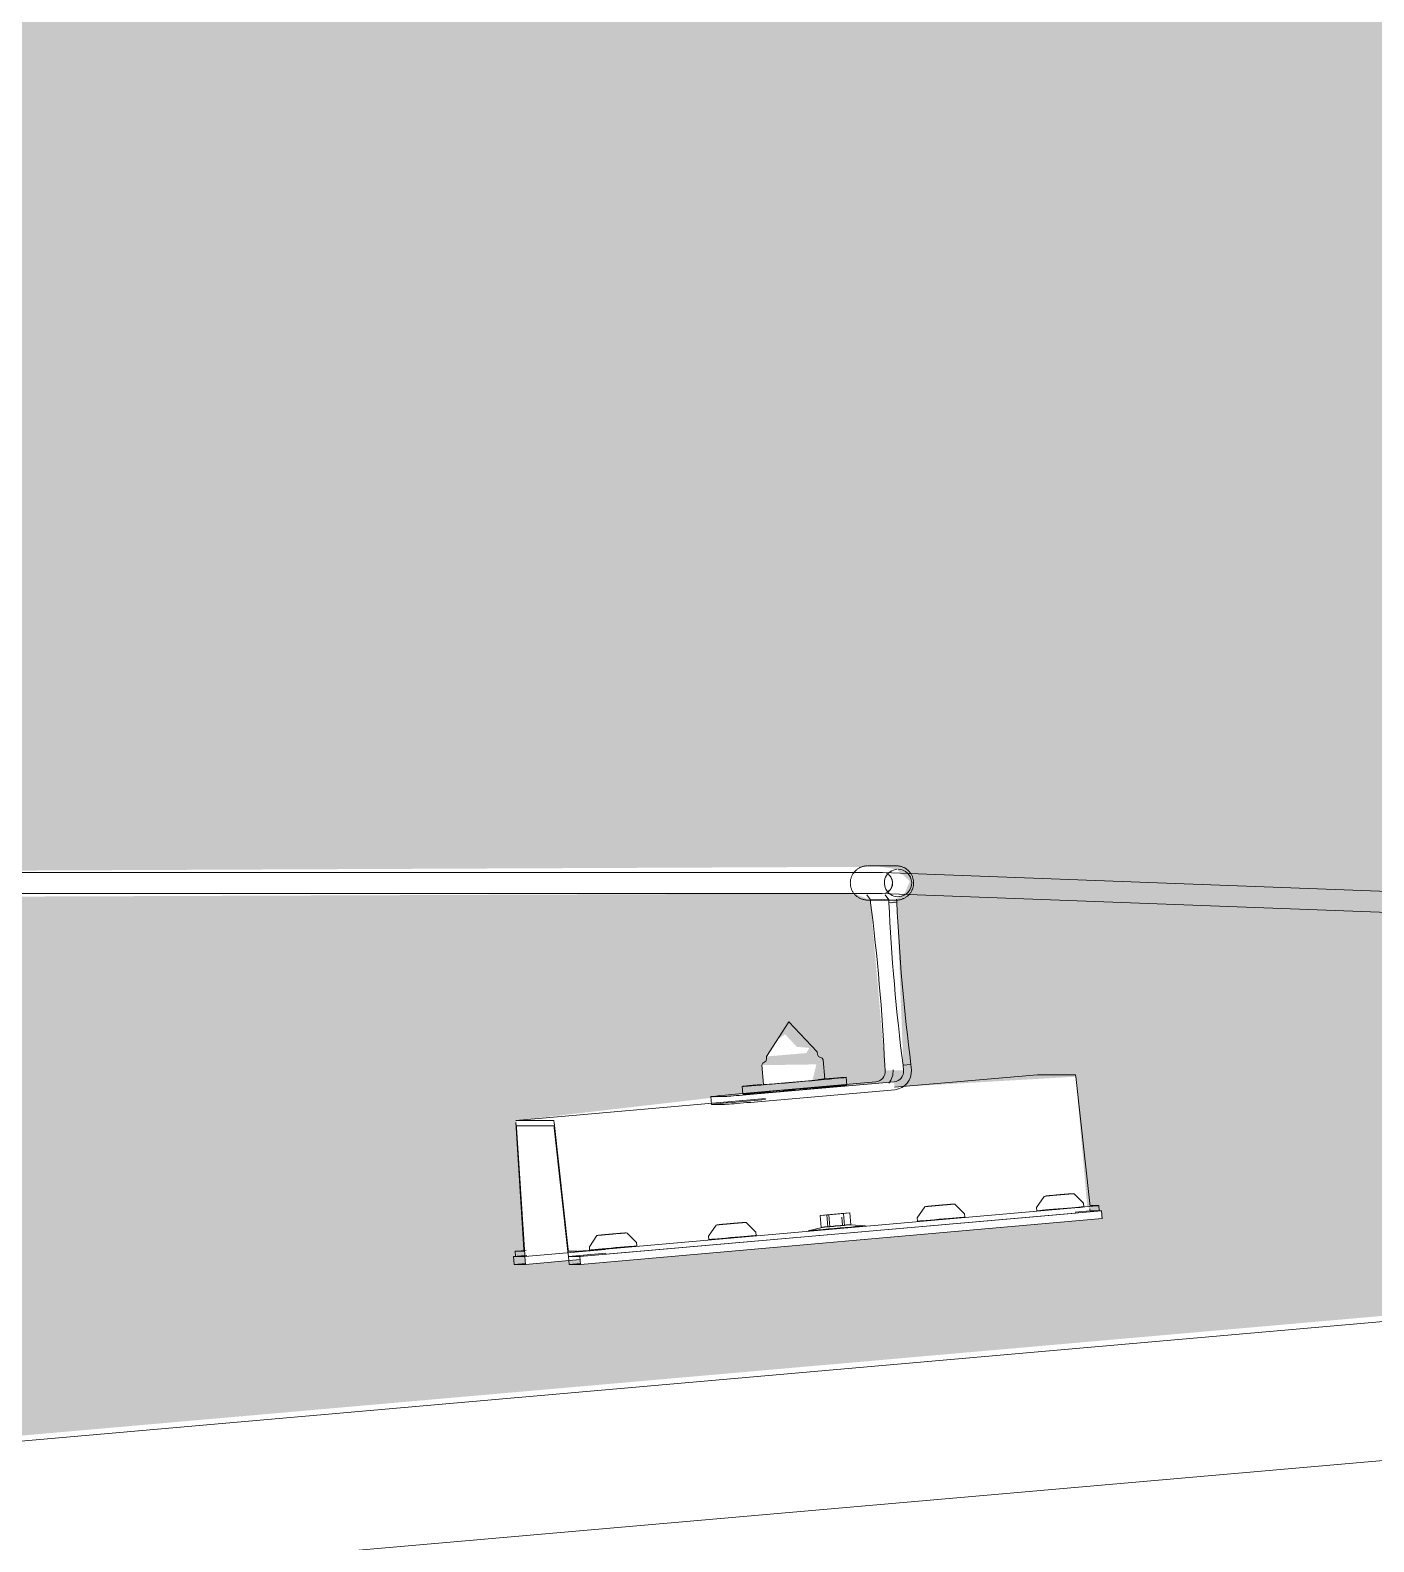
# Model space of a CAD drawing. Header units: millimetres. Extents: x 4237772 to 4686020, y -673 to 29459.
# Drawn here: x 4476301 to 4476812, y 16745 to 17320 of the extents above; entities that cross this region are included whole.
import ezdxf

# ---------------------------------------------------------------- set-up
doc = ezdxf.new("R2010")
doc.units = ezdxf.units.MM
for name, color, linetype, lineweight in [('A-ROOF', 132, 'Continuous', 5), ('A-ROOF-PATT', 132, 'Continuous', 5), ('Q-SPCQ', 91, 'Continuous', 5)]:
    doc.layers.add(name, color=color, linetype=linetype, lineweight=lineweight)

# ---------------------------------------------------------------- blocks, each defined once
blk = doc.blocks.new('Static Line_Sayfa_Metal Deck_Pan Mount - Up to 15 _ pitch - Max 2 Users-1845874-SECTION - GRIDS B1-B2')
at = {"layer": 'Q-SPCQ'}
for p, q in [((4451002.62, 17002.38), (4450991.56, 17002.38)), ((4450997.18, 16999.88), (4442911.68, 16999.88)), ((4451500.07, 16980.95), (4450997.24, 16999.88)), ((4442911.68, 16991.88), (4450997.18, 16991.88)), ((4450992.66, 16989.44), (4450991.3, 16991.39)), ((4450996.94, 16991.88), (4451499.78, 16972.95)), ((4450998.28, 16991.39), (4450999.64, 16989.44)), ((4450991.56, 16989.38), (4451002.62, 16989.38)), ((4450992.76, 16988.28), (4450992.66, 16989.44)), ((4450992.66, 16989.44), (4450999.64, 16989.44)), ((4450999.64, 16989.44), (4450999.74, 16988.28)), ((4450999.74, 16988.28), (4451002.72, 16988.54)), ((4451002.72, 16988.54), (4451002.62, 16989.7)), ((4450953.1, 16929.87), (4450961.69, 16943.08)), ((4450972.43, 16931.55), (4450961.69, 16943.08)), ((4450951.34, 16926.54), (4450951.69, 16927.29)), ((4450952.85, 16928.1), (4450951.69, 16927.29)), ((4450953.19, 16928.84), (4450952.85, 16928.1)), ((4450953.1, 16929.87), (4450953.19, 16928.84)), ((4450972.52, 16930.53), (4450972.43, 16931.55)), ((4450972.52, 16930.53), (4450972.99, 16929.85)), ((4450974.27, 16929.26), (4450972.99, 16929.85)), ((4450974.75, 16928.58), (4450974.27, 16929.26)), ((4450975.39, 16921.19), (4450974.75, 16928.58)), ((4450951.34, 16926.54), (4450951.98, 16919.15)), ((4450983.75, 16918.9), (4450983.49, 16921.89)), ((4450998.32, 16924.52), (4450998.14, 16926.51)), ((4451056.21, 16922.91), (4451001.86, 16918.13)), ((4451008.1, 16926.77), (4451005.13, 16926.51)), ((4451005.13, 16926.51), (4451005.3, 16924.52)), ((4451008.28, 16924.78), (4451008.1, 16926.77)), ((4451056.21, 16922.91), (4451070.68, 16922.91)), ((4451070.83, 16922.16), (4451076.13, 16873.84)), ((4450943.89, 16918.44), (4450944.15, 16915.45)), ((4450945.57, 16915.87), (4450994.69, 16920.19)), ((4451001.68, 16920.19), (4450952.55, 16915.87)), ((4450952.81, 16912.88), (4451001.94, 16917.2)), ((4450952.73, 16913.82), (4450857.73, 16905.47)), ((4450931.94, 16914.57), (4450932.2, 16911.58)), ((4450931.99, 16914.56), (4450936.36, 16914.56)), ((4450932.25, 16911.58), (4450936.62, 16911.58)), ((4450952.76, 16913.49), (4450945.83, 16912.88)), ((4450857.72, 16904.73), (4450860.84, 16856.41)), ((4450872.2, 16905.47), (4450857.74, 16905.47)), ((4450877.65, 16856.41), (4450872.35, 16904.73)), ((4450861.15, 16854.42), (4450858.02, 16902.73)), ((4450858.04, 16903.48), (4450872.24, 16903.48)), ((4450872.39, 16902.73), (4450877.69, 16854.42)), ((4451080.62, 16871.1), (4450882.14, 16853.67)), ((4451070.52, 16872.22), (4450891.89, 16856.54)), ((4451070.69, 16870.23), (4450892.06, 16854.54)), ((4450976.06, 16869.53), (4450973.6, 16869.28)), ((4450973.6, 16869.28), (4450976.91, 16869.53)), ((4450981.64, 16870.02), (4450976.06, 16869.53)), ((4450976.06, 16869.53), (4450976.46, 16864.96)), ((4450976.91, 16869.53), (4450982.48, 16870.02)), ((4450976.91, 16869.53), (4450977.3, 16864.96)), ((4450984.83, 16870.27), (4450981.64, 16870.02)), ((4450982.48, 16870.02), (4450984.83, 16870.27)), ((4450982.48, 16870.02), (4450982.88, 16865.48)), ((4450985.23, 16865.73), (4450984.83, 16870.27)), ((4451028.56, 16868.65), (4451028.44, 16869.96)), ((4451055.9, 16872.38), (4451056.02, 16871.07)), ((4451070.66, 16870.61), (4451076.25, 16871.1)), ((4451073.95, 16872.63), (4451073.83, 16873.95)), ((4451076.25, 16871.1), (4451080.62, 16871.1)), ((4451076.28, 16873.1), (4451079.57, 16873.1)), ((4451079.74, 16871.1), (4451076.32, 16871.1)), ((4451079.78, 16871.1), (4451079.61, 16873.09)), ((4451080.62, 16871.1), (4451080.88, 16868.12)), ((4451080.88, 16868.12), (4450882.4, 16850.68)), ((4450974.35, 16864.78), (4450968.95, 16863.43)), ((4450973.6, 16869.28), (4450974, 16864.68)), ((4450977.38, 16864.12), (4450974.07, 16863.87)), ((4450974.07, 16863.87), (4450976.53, 16864.12)), ((4450976.53, 16864.12), (4450982.11, 16864.61)), ((4450982.96, 16864.61), (4450977.38, 16864.12)), ((4450981.76, 16868.62), (4450982.04, 16865.48)), ((4450982.11, 16864.61), (4450985.31, 16864.86)), ((4450985.31, 16864.86), (4450982.96, 16864.61)), ((4450990.84, 16865.34), (4450985.14, 16865.74)), ((4451010.51, 16868.4), (4451010.62, 16867.09)), ((4450903.77, 16857.69), (4450903.66, 16859)), ((4450931.12, 16861.42), (4450931.23, 16860.11)), ((4450949.16, 16861.68), (4450949.05, 16862.99)), ((4450861.16, 16854.05), (4450856.83, 16853.67)), ((4450861.19, 16853.67), (4450856.83, 16853.67)), ((4450856.83, 16853.67), (4450857.09, 16850.68)), ((4450857.49, 16855.67), (4450857.66, 16853.68)), ((4450860.82, 16855.67), (4450857.53, 16855.67)), ((4450857.7, 16853.67), (4450861.13, 16853.67)), ((4450861.13, 16853.67), (4450891.9, 16856.38)), ((4450861.19, 16853.67), (4450891.9, 16856.37)), ((4450861.45, 16850.68), (4450861.19, 16853.67)), ((4450882.24, 16852.51), (4450861.45, 16850.68)), ((4450877.77, 16853.67), (4450892.03, 16854.92)), ((4450877.77, 16853.67), (4450878.03, 16850.68)), ((4450882.14, 16853.67), (4450877.77, 16853.67)), ((4450881.09, 16855.67), (4450877.8, 16855.67)), ((4450877.84, 16853.67), (4450881.27, 16853.67)), ((4450882.4, 16850.68), (4450882.14, 16853.67)), ((4450885.73, 16857.44), (4450885.84, 16856.13)), ((4450861.42, 16851.06), (4450857.09, 16850.68)), ((4450857.09, 16850.68), (4450861.45, 16850.68)), ((4450882.37, 16851.06), (4450878.03, 16850.68)), ((4450878.03, 16850.68), (4450882.4, 16850.68))]:
    blk.add_line(p, q, dxfattribs=at)
at = {"layer": 'Q-SPCQ', "flags": 128}
for points in [[(4450990.98, 17002.35), (4450990.72, 17002.32), (4450990.46, 17002.29), (4450990.21, 17002.24), (4450989.95, 17002.18), (4450989.7, 17002.11), (4450989.45, 17002.03), (4450989.2, 17001.94), (4450988.96, 17001.84), (4450988.72, 17001.73), (4450988.49, 17001.61), (4450988.26, 17001.49), (4450988.04, 17001.35), (4450987.82, 17001.21), (4450987.61, 17001.05), (4450987.41, 17000.89), (4450987.21, 17000.72), (4450987.02, 17000.54), (4450986.84, 17000.36), (4450986.66, 17000.17), (4450986.49, 16999.97), (4450986.33, 16999.76), (4450986.18, 16999.55), (4450986.04, 16999.34), (4450985.91, 16999.11), (4450985.78, 16998.89), (4450985.67, 16998.65), (4450985.56, 16998.42), (4450985.46, 16998.18), (4450985.38, 16997.93), (4450985.3, 16997.69), (4450985.23, 16997.44), (4450985.17, 16997.18), (4450985.13, 16996.93), (4450985.09, 16996.67), (4450985.06, 16996.42), (4450985.05, 16996.16), (4450985.04, 16995.9), (4450985.05, 16995.64), (4450985.06, 16995.38), (4450985.09, 16995.13), (4450985.12, 16994.87), (4450985.17, 16994.62), (4450985.22, 16994.36), (4450985.29, 16994.11), (4450985.36, 16993.87), (4450985.45, 16993.62), (4450985.54, 16993.38), (4450985.65, 16993.14), (4450985.76, 16992.91), (4450985.88, 16992.68), (4450986.02, 16992.46), (4450986.16, 16992.24), (4450986.31, 16992.03), (4450986.46, 16991.82), (4450986.63, 16991.62), (4450986.81, 16991.43), (4450986.99, 16991.24), (4450987.18, 16991.07), (4450987.37, 16990.89), (4450987.58, 16990.73), (4450987.79, 16990.58), (4450988, 16990.43), (4450988.22, 16990.29), (4450988.45, 16990.16), (4450988.68, 16990.04), (4450988.92, 16989.93), (4450989.16, 16989.83), (4450989.41, 16989.74), (4450989.66, 16989.66), (4450989.91, 16989.59), (4450990.16, 16989.53), (4450990.42, 16989.48), (4450990.68, 16989.44), (4450990.94, 16989.41), (4450991.2, 16989.39), (4450991.46, 16989.38), (4450991.56, 16989.38)], [(4450991.29, 17002.37), (4450991.03, 17002.36), (4450990.98, 17002.35)], [(4451003.19, 16989.4), (4451003.45, 16989.43), (4451003.71, 16989.47), (4451003.97, 16989.52), (4451004.23, 16989.58), (4451004.48, 16989.65), (4451004.73, 16989.73), (4451004.97, 16989.82), (4451005.21, 16989.92), (4451005.45, 16990.02), (4451005.69, 16990.14), (4451005.91, 16990.27), (4451006.14, 16990.41), (4451006.35, 16990.55), (4451006.56, 16990.7), (4451006.77, 16990.87), (4451006.97, 16991.04), (4451007.16, 16991.21), (4451007.34, 16991.4), (4451007.52, 16991.59), (4451007.68, 16991.79), (4451007.84, 16991.99), (4451008, 16992.2), (4451008.14, 16992.42), (4451008.27, 16992.64), (4451008.4, 16992.87), (4451008.51, 16993.1), (4451008.62, 16993.34), (4451008.71, 16993.58), (4451008.8, 16993.82), (4451008.88, 16994.07), (4451008.95, 16994.32), (4451009, 16994.57), (4451009.05, 16994.83), (4451009.09, 16995.08), (4451009.11, 16995.34), (4451009.13, 16995.6), (4451009.14, 16995.86), (4451009.13, 16996.11), (4451009.12, 16996.37), (4451009.09, 16996.63), (4451009.06, 16996.88), (4451009.01, 16997.14), (4451008.96, 16997.39), (4451008.89, 16997.64), (4451008.82, 16997.89), (4451008.73, 16998.13), (4451008.64, 16998.38), (4451008.53, 16998.61), (4451008.42, 16998.85), (4451008.29, 16999.07), (4451008.16, 16999.3), (4451008.02, 16999.51), (4451007.87, 16999.73), (4451007.71, 16999.93), (4451007.55, 17000.13), (4451007.37, 17000.33), (4451007.19, 17000.51), (4451007, 17000.69), (4451006.8, 17000.86), (4451006.6, 17001.02), (4451006.39, 17001.18), (4451006.18, 17001.33), (4451005.95, 17001.46), (4451005.73, 17001.59), (4451005.49, 17001.71), (4451005.26, 17001.82), (4451005.02, 17001.92), (4451004.77, 17002.01), (4451004.52, 17002.1), (4451004.27, 17002.17), (4451004.02, 17002.23), (4451003.76, 17002.28), (4451003.5, 17002.32), (4451003.24, 17002.35), (4451002.98, 17002.37), (4451002.72, 17002.38), (4451002.62, 17002.38)], [(4451002.62, 16989.38), (4451002.88, 16989.38), (4451003.15, 16989.4), (4451003.19, 16989.4)], [(4451055.9, 16872.38), (4451058.81, 16876.59), (4451059.19, 16876.68), (4451059.33, 16876.7), (4451059.42, 16876.71), (4451059.49, 16876.72), (4451059.56, 16876.73), (4451059.63, 16876.74), (4451059.71, 16876.75), (4451059.78, 16876.76), (4451059.87, 16876.76), (4451059.95, 16876.77), (4451060.05, 16876.78), (4451060.15, 16876.79), (4451060.26, 16876.8), (4451060.37, 16876.82), (4451060.49, 16876.83), (4451060.61, 16876.84), (4451060.74, 16876.85), (4451060.88, 16876.87), (4451061.02, 16876.88), (4451061.17, 16876.89), (4451061.32, 16876.91), (4451061.48, 16876.92), (4451061.64, 16876.94), (4451061.81, 16876.95), (4451061.98, 16876.97), (4451062.16, 16876.98), (4451062.34, 16877), (4451062.52, 16877.02), (4451062.7, 16877.03), (4451062.89, 16877.05), (4451063.08, 16877.07), (4451063.27, 16877.08), (4451063.47, 16877.1), (4451063.67, 16877.12), (4451063.86, 16877.14), (4451064.06, 16877.15), (4451064.26, 16877.17), (4451064.46, 16877.19), (4451064.66, 16877.21), (4451064.86, 16877.22), (4451065.06, 16877.24), (4451065.26, 16877.26), (4451065.46, 16877.28), (4451065.65, 16877.29), (4451065.85, 16877.31), (4451066.04, 16877.32), (4451066.23, 16877.34), (4451066.42, 16877.36), (4451066.6, 16877.37), (4451066.78, 16877.39), (4451066.96, 16877.4), (4451067.13, 16877.42), (4451067.3, 16877.43), (4451067.47, 16877.44), (4451067.63, 16877.46), (4451067.78, 16877.47), (4451067.93, 16877.48), (4451068.08, 16877.49), (4451068.22, 16877.5), (4451068.35, 16877.51), (4451068.48, 16877.52), (4451068.6, 16877.53), (4451068.72, 16877.54), (4451068.83, 16877.55), (4451068.93, 16877.56), (4451069.03, 16877.57), (4451069.12, 16877.57), (4451069.21, 16877.58), (4451069.29, 16877.58), (4451069.37, 16877.59), (4451069.44, 16877.59), (4451069.51, 16877.6), (4451069.58, 16877.6), (4451069.66, 16877.6), (4451069.77, 16877.61), (4451069.82, 16877.61)], [(4451073.83, 16873.95), (4451070.24, 16877.59), (4451069.86, 16877.61), (4451069.82, 16877.61)], [(4451010.51, 16868.4), (4451013.42, 16872.6), (4451013.79, 16872.69), (4451013.94, 16872.71), (4451014.03, 16872.73), (4451014.1, 16872.74), (4451014.17, 16872.74), (4451014.24, 16872.75), (4451014.31, 16872.76), (4451014.39, 16872.77), (4451014.47, 16872.78), (4451014.56, 16872.79), (4451014.66, 16872.8), (4451014.76, 16872.81), (4451014.86, 16872.82), (4451014.98, 16872.83), (4451015.1, 16872.84), (4451015.22, 16872.85), (4451015.35, 16872.87), (4451015.49, 16872.88), (4451015.63, 16872.89), (4451015.78, 16872.91), (4451015.93, 16872.92), (4451016.09, 16872.94), (4451016.25, 16872.95), (4451016.42, 16872.97), (4451016.59, 16872.98), (4451016.76, 16873), (4451016.94, 16873.01), (4451017.13, 16873.03), (4451017.31, 16873.05), (4451017.5, 16873.06), (4451017.69, 16873.08), (4451017.88, 16873.1), (4451018.08, 16873.12), (4451018.27, 16873.13), (4451018.47, 16873.15), (4451018.67, 16873.17), (4451018.87, 16873.19), (4451019.07, 16873.2), (4451019.27, 16873.22), (4451019.47, 16873.24), (4451019.67, 16873.25), (4451019.87, 16873.27), (4451020.07, 16873.29), (4451020.26, 16873.31), (4451020.46, 16873.32), (4451020.65, 16873.34), (4451020.84, 16873.35), (4451021.03, 16873.37), (4451021.21, 16873.39), (4451021.39, 16873.4), (4451021.57, 16873.42), (4451021.74, 16873.43), (4451021.91, 16873.44), (4451022.07, 16873.46), (4451022.24, 16873.47), (4451022.39, 16873.48), (4451022.54, 16873.5), (4451022.69, 16873.51), (4451022.83, 16873.52), (4451022.96, 16873.53), (4451023.09, 16873.54), (4451023.21, 16873.55), (4451023.33, 16873.56), (4451023.44, 16873.56), (4451023.54, 16873.57), (4451023.64, 16873.58), (4451023.73, 16873.59), (4451023.82, 16873.59), (4451023.9, 16873.6), (4451023.97, 16873.6), (4451024.05, 16873.61), (4451024.11, 16873.61), (4451024.19, 16873.61), (4451024.27, 16873.62), (4451024.37, 16873.62), (4451024.43, 16873.62)], [(4451028.44, 16869.96), (4451024.85, 16873.6), (4451024.46, 16873.62), (4451024.43, 16873.62)], [(4450931.12, 16861.42), (4450934.03, 16865.63), (4450934.4, 16865.72), (4450934.55, 16865.74), (4450934.64, 16865.75), (4450934.71, 16865.76), (4450934.78, 16865.77), (4450934.85, 16865.78), (4450934.92, 16865.79), (4450935, 16865.8), (4450935.08, 16865.81), (4450935.17, 16865.82), (4450935.27, 16865.82), (4450935.37, 16865.83), (4450935.47, 16865.85), (4450935.59, 16865.86), (4450935.7, 16865.87), (4450935.83, 16865.88), (4450935.96, 16865.89), (4450936.1, 16865.91), (4450936.24, 16865.92), (4450936.39, 16865.93), (4450936.54, 16865.95), (4450936.7, 16865.96), (4450936.86, 16865.98), (4450937.03, 16865.99), (4450937.2, 16866.01), (4450937.37, 16866.02), (4450937.55, 16866.04), (4450937.73, 16866.06), (4450937.92, 16866.07), (4450938.11, 16866.09), (4450938.3, 16866.11), (4450938.49, 16866.13), (4450938.69, 16866.14), (4450938.88, 16866.16), (4450939.08, 16866.18), (4450939.28, 16866.2), (4450939.48, 16866.21), (4450939.68, 16866.23), (4450939.88, 16866.25), (4450940.08, 16866.27), (4450940.28, 16866.28), (4450940.48, 16866.3), (4450940.67, 16866.32), (4450940.87, 16866.33), (4450941.06, 16866.35), (4450941.26, 16866.37), (4450941.45, 16866.38), (4450941.63, 16866.4), (4450941.82, 16866.41), (4450942, 16866.43), (4450942.18, 16866.44), (4450942.35, 16866.46), (4450942.52, 16866.47), (4450942.68, 16866.48), (4450942.84, 16866.5), (4450943, 16866.51), (4450943.15, 16866.52), (4450943.3, 16866.53), (4450943.44, 16866.55), (4450943.57, 16866.56), (4450943.7, 16866.57), (4450943.82, 16866.58), (4450943.94, 16866.58), (4450944.05, 16866.59), (4450944.15, 16866.6), (4450944.25, 16866.61), (4450944.34, 16866.61), (4450944.43, 16866.62), (4450944.51, 16866.62), (4450944.58, 16866.63), (4450944.65, 16866.63), (4450944.72, 16866.64), (4450944.79, 16866.64), (4450944.87, 16866.64), (4450944.98, 16866.65), (4450945.04, 16866.65)], [(4450949.05, 16862.99), (4450945.46, 16866.63), (4450945.07, 16866.65), (4450945.04, 16866.65)], [(4450885.73, 16857.44), (4450888.64, 16861.64), (4450889.01, 16861.73), (4450889.16, 16861.76), (4450889.25, 16861.77), (4450889.32, 16861.78), (4450889.39, 16861.79), (4450889.46, 16861.79), (4450889.53, 16861.8), (4450889.61, 16861.81), (4450889.69, 16861.82), (4450889.78, 16861.83), (4450889.87, 16861.84), (4450889.97, 16861.85), (4450890.08, 16861.86), (4450890.19, 16861.87), (4450890.31, 16861.88), (4450890.44, 16861.89), (4450890.57, 16861.91), (4450890.71, 16861.92), (4450890.85, 16861.93), (4450891, 16861.95), (4450891.15, 16861.96), (4450891.31, 16861.98), (4450891.47, 16861.99), (4450891.64, 16862.01), (4450891.81, 16862.02), (4450891.98, 16862.04), (4450892.16, 16862.05), (4450892.34, 16862.07), (4450892.53, 16862.09), (4450892.72, 16862.1), (4450892.91, 16862.12), (4450893.1, 16862.14), (4450893.29, 16862.16), (4450893.49, 16862.17), (4450893.69, 16862.19), (4450893.89, 16862.21), (4450894.09, 16862.23), (4450894.29, 16862.24), (4450894.49, 16862.26), (4450894.69, 16862.28), (4450894.89, 16862.3), (4450895.09, 16862.31), (4450895.28, 16862.33), (4450895.48, 16862.35), (4450895.67, 16862.36), (4450895.87, 16862.38), (4450896.06, 16862.4), (4450896.24, 16862.41), (4450896.43, 16862.43), (4450896.61, 16862.44), (4450896.78, 16862.46), (4450896.96, 16862.47), (4450897.13, 16862.48), (4450897.29, 16862.5), (4450897.45, 16862.51), (4450897.61, 16862.52), (4450897.76, 16862.54), (4450897.9, 16862.55), (4450898.04, 16862.56), (4450898.18, 16862.57), (4450898.31, 16862.58), (4450898.43, 16862.59), (4450898.55, 16862.6), (4450898.66, 16862.61), (4450898.76, 16862.61), (4450898.86, 16862.62), (4450898.95, 16862.63), (4450899.04, 16862.63), (4450899.12, 16862.64), (4450899.19, 16862.64), (4450899.26, 16862.65), (4450899.33, 16862.65), (4450899.4, 16862.65), (4450899.48, 16862.66), (4450899.59, 16862.66), (4450899.65, 16862.66)], [(4450903.66, 16859), (4450900.07, 16862.64), (4450899.68, 16862.66), (4450899.65, 16862.66)]]:
    blk.add_lwpolyline(points, dxfattribs=at)
at = {"layer": 'Q-SPCQ'}
for centre, major_axis, ratio, start_param, end_param in [((4451003.2, 16995.88), (0, 5.22), 0.996185, 0.087266, 3.228859), ((4450997.18, 16995.88), (0, 4), 0.996185, 3.490659, 4.799655), ((4450997.09, 16995.88), (0, 4), 0.996185, 5.585054, 5.846853), ((4450997.18, 16995.88), (0, 4), 0.996185, 4.799655, 5.846853), ((4450997.09, 16995.88), (0, 4), 0.996185, 3.752458, 4.799655), ((4450997.09, 16995.88), (0, 4), 0.996185, 4.799655, 5.323254), ((4451003.2, 16995.88), (0, 5.22), 0.996185, 3.228859, 6.283185), ((4450989.97, 16957.39), (-6.12, 69.73), 0.086937, 4.245971, 5.163537), ((4451007.91, 16957.39), (-6.12, 69.73), 0.086937, 1.104378, 2.021944), ((4451010.89, 16957.66), (-6.12, 69.73), 0.086937, 1.104378, 2.021944), ((4450963.69, 16920.17), (19.8, 1.73), 0.007606, 3.228642, 6.370235), ((4450963.69, 16920.17), (11.71, 1.02), 0.007606, 3.228642, 6.370235), ((4450963.69, 16920.17), (19.8, 1.73), 0.007606, 0.08705, 1.087751), ((4450963.69, 16920.17), (11.71, 1.02), 0.007606, 0.08705, 0.620852), ((4450994.35, 16924.17), (0, 4), 0.996185, 3.228859, 4.799655), ((4450994.35, 16924.17), (0, 7), 0.996185, 4.014257, 4.799655), ((4451001.33, 16924.17), (0, 4), 0.996185, 3.228859, 4.799655), ((4451001.33, 16924.17), (0, 7), 0.996185, 3.228859, 4.799655), ((4451070.77, 16921.91), (-0.087, 0.996), 0.086937, 4.956913, 6.055777), ((4450946.88, 16915.87), (14.94, 1.3), 0.007606, 1.657846, 3.228642), ((4450951.24, 16915.87), (14.94, 1.3), 0.007606, 3.228642, 4.799439), ((4450963.69, 16920.17), (19.8, 1.73), 0.007606, 2.238558, 3.228642), ((4450963.95, 16917.18), (19.8, 1.73), 0.007606, 0.08705, 3.228642), ((4450963.95, 16917.18), (19.8, 1.73), 0.007606, 3.228642, 6.370235), ((4450947.14, 16912.88), (14.94, 1.3), 0.007606, 1.657846, 3.228642), ((4450951.5, 16912.88), (14.94, 1.3), 0.007606, 3.228642, 4.799439), ((4450872.29, 16904.48), (-0.087, 0.996), 0.086937, 4.956913, 6.27555), ((4450858.13, 16902.49), (-0.087, 0.996), 0.086937, 0.212138, 1.311002), ((4450872.33, 16902.49), (-0.087, 0.996), 0.086937, 4.956913, 6.27555), ((4451064.98, 16871.85), (8.97, 0.78), 0.007606, 0.08705, 3.228642), ((4451064.98, 16871.85), (8.97, 0.78), 0.007606, 3.228642, 6.370235), ((4451069.65, 16872.22), (9.96, 0.87), 0.007606, 4.799439, 6.370235), ((4451076.2, 16874.09), (-0.087, 0.996), 0.086937, 1.815321, 2.914185), ((4451076.23, 16872.1), (-0.087, 0.996), 0.086937, 1.815321, 3.133958), ((4451069.82, 16870.23), (9.96, 0.87), 0.007606, 5.584837, 6.370235), ((4450979.89, 16864.38), (10.96, 0.96), 0.007606, 0.08705, 3.228642), ((4450979.89, 16864.38), (10.96, 0.96), 0.007606, 3.228642, 4.27584), ((4450979.89, 16864.38), (10.96, 0.96), 0.007606, 5.323037, 6.370235), ((4451019.59, 16867.87), (8.97, 0.78), 0.007606, 0.08705, 3.228642), ((4451019.59, 16867.87), (8.97, 0.78), 0.007606, 3.228642, 6.370235), ((4450940.2, 16860.89), (8.97, 0.78), 0.007606, 0.08705, 3.228642), ((4450940.2, 16860.89), (8.97, 0.78), 0.007606, 3.228642, 6.370235), ((4450867.45, 16856.54), (9.96, 0.87), 0.007606, 2.181445, 3.228642), ((4450867.63, 16854.54), (9.96, 0.87), 0.007606, 2.181445, 3.228642), ((4450860.73, 16856.66), (-0.087, 0.996), 0.086937, 3.141593, 4.452595), ((4450861.04, 16854.67), (-0.087, 0.996), 0.086937, 3.141593, 4.452595), ((4450877.72, 16856.66), (-0.087, 0.996), 0.086937, 1.815321, 3.133958), ((4450877.76, 16854.67), (-0.087, 0.996), 0.086937, 1.815321, 3.133958), ((4450891.02, 16856.54), (9.96, 0.87), 0.007606, 3.228642, 4.799439), ((4450891.19, 16854.54), (9.96, 0.87), 0.007606, 3.228642, 4.01404), ((4450894.81, 16856.91), (8.97, 0.78), 0.007606, 0.08705, 3.228642), ((4450894.81, 16856.91), (8.97, 0.78), 0.007606, 3.228642, 6.370235)]:
    blk.add_ellipse(centre, major_axis=major_axis, ratio=ratio, start_param=start_param, end_param=end_param, dxfattribs=at)
for points in [[(4450974, 16864.68), (4450974.55, 16864.8), (4450975.64, 16864.98), (4450976.75, 16864.99), (4450977.3, 16864.96)], [(4450976.46, 16864.96), (4450976.04, 16864.99), (4450975.22, 16864.98), (4450974.4, 16864.8), (4450974, 16864.68)], [(4450982.04, 16865.48), (4450981.1, 16865.47), (4450979.23, 16865.38), (4450977.38, 16865.13), (4450976.46, 16864.96)], [(4450977.3, 16864.96), (4450978.23, 16865.13), (4450980.08, 16865.38), (4450981.94, 16865.47), (4450982.88, 16865.48)], [(4450985.23, 16865.73), (4450984.69, 16865.77), (4450983.62, 16865.76), (4450982.56, 16865.6), (4450982.04, 16865.48)], [(4450982.88, 16865.48), (4450983.27, 16865.6), (4450984.04, 16865.76), (4450984.83, 16865.77), (4450985.23, 16865.73)]]:
    blk.add_open_spline(points, degree=3, dxfattribs=at)

msp = doc.modelspace()

# ---------------------------------------------------------------- hatches: boundary and pattern name
at = {"layer": 'A-ROOF-PATT'}
h = msp.add_hatch(dxfattribs=at)
h.set_pattern_fill('FP_183', color=256, style=0, pattern_type=2)
h.set_pattern_definition([(5.019, (59903.924, -378081.246), (-29.0603916845, -0.0003814649), [])])
h.paths.add_polyline_path([(4477079.2, 16918.64), (4477084.44, 16918.64), (4477084.87, 16916.32), (4477115.37, 16921.32), (4477114.35, 16921.41), (4477079.63, 16918.68)])
h.paths.add_polyline_path([(4464338.94, 15733.24), (4477195.52, 16864.57), (4477195.19, 16867.26), (4477183.33, 16868.2), (4477177.84, 16870.19), (4477175.93, 16875.11), (4477155.31, 16915.27), (4477064.01, 16907.25), (4477047.92, 16852.55), (4476983.02, 16848.85), (4476982.75, 16850.06), (4476957.7, 16848.85), (4476957.44, 16854.85), (4476999.89, 16859.1), (4477013.49, 16910.06), (4477074.25, 16915.39), (4477073.96, 16918.64), (4477098, 16920.86), (4477098.11, 16932.14), (4477120.5, 16933.66), (4477121.51, 16922.82), (4477136.52, 16922.67), (4477136.91, 16920.89), (4477157.13, 16922.67), (4477205.3, 16922.67), (4477228.3, 16878.1), (4477228.66, 16878.1), (4477225.92, 16936), (4477227.75, 16935.09), (4477229.71, 16932.44), (4477229.28, 16928.39), (4477234.99, 16878.1), (4477270.46, 16876.44), (4477270.32, 16872.08), (4477234.54, 16868.2), (4477234.99, 16865.82), (4486516.72, 17680.98), (4486463.48, 17680.99), (4476807.83, 17680.95), (4469065.64, 16999.86), (4469543.41, 17002.03), (4469543.88, 17002.35), (4469555.63, 17001.08), (4469560.6, 16999.86), (4470048.75, 17002.03), (4470049.21, 17002.35), (4470060.96, 17001.08), (4470065.68, 16999.86), (4470554.08, 17002.03), (4470554.54, 17002.35), (4470566.3, 17001.08), (4470571.01, 16999.86), (4471059.41, 17002.03), (4471059.88, 17002.35), (4471071.63, 17001.08), (4471076.34, 16999.86), (4471564.75, 17002.03), (4471565.21, 17002.35), (4471576.96, 17001.08), (4471581.67, 16999.86), (4472070.08, 17002.03), (4472070.54, 17002.35), (4472082.3, 17001.08), (4472087.01, 16999.86), (4472575.41, 17002.03), (4472575.87, 17002.35), (4472587.63, 17001.08), (4472592.34, 16999.86), (4473080.74, 17002.03), (4473081.21, 17002.35), (4473092.96, 17001.08), (4473097.67, 16999.86), (4473586.08, 17002.03), (4473586.54, 17002.35), (4473598.29, 17001.08), (4473603.01, 16999.86), (4474091.41, 17002.03), (4474091.87, 17002.35), (4474103.63, 17001.08), (4474108.34, 16999.86), (4474596.74, 17002.03), (4474597.21, 17002.35), (4474608.96, 17001.08), (4474613.67, 16999.86), (4475102.07, 17002.03), (4475102.54, 17002.35), (4475114.29, 17001.08), (4475119, 16999.86), (4475607.41, 17002.03), (4475607.87, 17002.35), (4475619.63, 17001.08), (4475624.34, 16999.86), (4476112.74, 17002.03), (4476113.2, 17002.35), (4476124.96, 17001.08), (4476129.67, 16999.86), (4476618.07, 17002.03), (4476622.44, 17002.35), (4476630.29, 17001.08), (4476635.2, 16996.57), (4476633.44, 16992.25), (4476627.29, 16987.69), (4476629.35, 16988.46), (4476630.28, 16988.28), (4476632.85, 16924.52), (4476625.86, 16924.52), (4476620.21, 16989.4), (4476616.94, 16990.68), (4476613.8, 16991.89), (4476124.02, 16990.05), (4476121.86, 16989.4), (4476124.02, 16988.46), (4476124.95, 16988.28), (4476127.51, 16924.52), (4476120.53, 16924.52), (4476114.87, 16989.4), (4476111.61, 16990.68), (4476108.46, 16991.89), (4475618.68, 16990.05), (4475616.52, 16989.4), (4475618.68, 16988.46), (4475619.61, 16988.28), (4475622.18, 16924.52), (4475615.1, 16926.18), (4475609.54, 16989.4), (4475606.27, 16990.68), (4475603.13, 16991.89), (4475113.35, 16990.05), (4475111.19, 16989.4), (4475113.35, 16988.46), (4475114.28, 16988.28), (4475116.85, 16924.52), (4475109.87, 16924.52), (4475104.21, 16989.4), (4475100.94, 16990.68), (4475097.8, 16991.89), (4474608.02, 16990.05), (4474605.86, 16989.4), (4474608.02, 16988.46), (4474608.95, 16988.28), (4474611.51, 16924.52), (4474604.53, 16924.52), (4474598.87, 16989.4), (4474595.61, 16990.68), (4474592.47, 16991.89), (4474102.68, 16990.05), (4474100.53, 16989.4), (4474102.68, 16988.46), (4474103.62, 16988.28), (4474106.18, 16924.52), (4474099.2, 16924.52), (4474093.54, 16989.4), (4474090.28, 16990.68), (4474087.13, 16991.89), (4473597.35, 16990.05), (4473595.19, 16989.4), (4473597.35, 16988.46), (4473598.28, 16988.28), (4473600.85, 16924.52), (4473593.87, 16924.52), (4473588.21, 16989.4), (4473584.94, 16990.68), (4473581.8, 16991.89), (4473092.02, 16990.05), (4473089.91, 16988.54), (4473092.02, 16988.46), (4473092.95, 16988.28), (4473095.52, 16924.52), (4473088.53, 16924.52), (4473082.88, 16989.4), (4473079.61, 16990.68), (4473076.47, 16991.89), (4472586.69, 16990.05), (4472584.58, 16988.54), (4472586.69, 16988.46), (4472587.62, 16988.28), (4472590.18, 16924.52), (4472583.2, 16924.52), (4472577.54, 16989.4), (4472574.28, 16990.68), (4472571.13, 16991.89), (4472081.35, 16990.05), (4472079.24, 16988.54), (4472081.35, 16988.46), (4472082.29, 16988.28), (4472084.85, 16924.52), (4472077.87, 16924.52), (4472072.21, 16989.4), (4472068.94, 16990.68), (4472065.8, 16991.89), (4471576.02, 16990.05), (4471573.91, 16988.54), (4471576.02, 16988.46), (4471576.95, 16988.28), (4471579.52, 16924.52), (4471572.54, 16924.52), (4471566.88, 16989.4), (4471563.61, 16990.68), (4471560.47, 16991.89), (4471070.69, 16990.05), (4471068.58, 16988.54), (4471070.69, 16988.46), (4471071.62, 16988.28), (4471074.18, 16924.52), (4471067.2, 16924.52), (4471061.54, 16989.4), (4471058.28, 16990.68), (4471055.14, 16991.89), (4470565.35, 16990.05), (4470563.2, 16989.4), (4470565.35, 16988.46), (4470566.29, 16988.28), (4470568.85, 16924.52), (4470561.87, 16924.52), (4470556.21, 16989.4), (4470552.95, 16990.68), (4470549.8, 16991.89), (4470060.02, 16990.05), (4470057.86, 16989.4), (4470060.02, 16988.46), (4470060.95, 16988.28), (4470063.52, 16924.52), (4470056.48, 16925.41), (4470050.88, 16989.4), (4470047.61, 16990.68), (4470044.47, 16991.89), (4469554.69, 16990.05), (4469552.53, 16989.4), (4469554.69, 16988.46), (4469555.62, 16988.28), (4469558.19, 16924.52), (4469551.2, 16924.52), (4469545.55, 16989.4), (4469542.28, 16990.68), (4469539.14, 16991.89), (4469049.36, 16990.05), (4469047.25, 16988.54), (4469049.36, 16988.46), (4469050.29, 16988.28), (4469052.85, 16924.52), (4469045.87, 16924.52), (4469040.21, 16989.4), (4469036.95, 16990.68), (4469033.81, 16991.89), (4468948.43, 16990.68), (4468547.22, 16955.44), (4468548.54, 16926.62), (4468547.32, 16926.77), (4468547.52, 16924.52), (4468540.54, 16924.52), (4468538.3, 16954.66), (4468111.85, 16917.2), (4468131.75, 16878.1), (4468174.5, 16876.1), (4468174.33, 16872.08), (4468107.34, 16868.2), (4468107.08, 16869.41), (4468082.02, 16868.2), (4468079.94, 16875.11), (4468062.4, 16912.86), (4467967.29, 16904.51), (4467951.93, 16852.55), (4467887.02, 16848.85), (4467886.76, 16850.06), (4467861.71, 16848.85), (4467861.45, 16854.85), (4467903.76, 16858.57), (4467914.79, 16899.9), (4457366.5, 15971.17), (4461821.92, 15971.17), (4459394.77, 15758.01), (4464282.84, 15733.52)])
h.paths.add_polyline_path([(4468424.62, 16850.68), (4468424.36, 16852.5), (4468403.68, 16850.68), (4468403.41, 16853.67), (4468403.28, 16855.7), (4468400.27, 16905.5), (4468478.58, 16914.56), (4468494.77, 16916.41), (4468543.9, 16920.17), (4468544.16, 16918.14), (4468613.05, 16922.16), (4468617.38, 16873.1), (4468618.94, 16871.1), (4468622.84, 16871.1), (4468622.84, 16868.09), (4468458.65, 16853.67)])
h.paths.add_polyline_path([(4468929.95, 16850.68), (4468929.69, 16852.5), (4468909.01, 16850.68), (4468908.75, 16853.67), (4468908.62, 16855.7), (4468905.6, 16905.5), (4468983.91, 16914.56), (4469000.11, 16916.41), (4469049.23, 16920.17), (4469049.49, 16918.14), (4469118.39, 16922.16), (4469122.71, 16873.1), (4469124.27, 16871.1), (4469128.17, 16871.1), (4469128.17, 16868.09), (4468963.98, 16853.67)])
h.paths.add_polyline_path([(4469435.29, 16850.68), (4469435.02, 16852.5), (4469414.34, 16850.68), (4469414.08, 16853.67), (4469413.95, 16855.7), (4469410.93, 16905.5), (4469489.24, 16914.56), (4469505.44, 16916.41), (4469554.57, 16920.17), (4469554.82, 16918.14), (4469623.72, 16922.16), (4469628.05, 16873.1), (4469629.6, 16871.1), (4469633.5, 16871.1), (4469633.5, 16868.09), (4469469.31, 16853.67)])
h.paths.add_polyline_path([(4469919.67, 16850.68), (4469919.41, 16853.67), (4469919.28, 16855.7), (4469916.26, 16905.5), (4469994.58, 16914.56), (4470010.77, 16916.41), (4470059.9, 16920.17), (4470060.16, 16918.14), (4470129.05, 16922.16), (4470133.38, 16873.1), (4470134.94, 16871.1), (4470138.84, 16871.1), (4470138.84, 16868.09), (4469930.57, 16851.64)])
h.paths.add_polyline_path([(4470951.28, 16850.68), (4470951.02, 16852.5), (4470930.34, 16850.68), (4470930.08, 16853.67), (4470929.95, 16855.7), (4470926.93, 16905.5), (4471005.24, 16914.56), (4471021.44, 16916.41), (4471070.56, 16920.17), (4471070.82, 16918.14), (4471139.72, 16922.16), (4471144.04, 16873.1), (4471145.6, 16871.1), (4471149.5, 16871.1), (4471149.5, 16868.09), (4470985.31, 16853.67)])
h.paths.add_polyline_path([(4470445.95, 16850.68), (4470445.69, 16852.5), (4470425.01, 16850.68), (4470424.75, 16853.67), (4470424.61, 16855.7), (4470421.6, 16905.5), (4470499.91, 16914.56), (4470516.11, 16916.41), (4470565.23, 16920.17), (4470565.49, 16918.14), (4470634.38, 16922.16), (4470638.71, 16873.1), (4470640.27, 16871.1), (4470644.17, 16871.1), (4470644.17, 16868.09), (4470479.98, 16853.67)])
h.paths.add_polyline_path([(4471435.67, 16850.68), (4471435.41, 16853.67), (4471435.28, 16855.7), (4471432.26, 16905.5), (4471510.58, 16914.56), (4471526.77, 16916.41), (4471575.9, 16920.17), (4471576.16, 16918.14), (4471645.05, 16922.16), (4471649.38, 16873.1), (4471650.94, 16871.1), (4471654.84, 16871.1), (4471654.84, 16868.09), (4471446.57, 16851.64)])
h.paths.add_polyline_path([(4471961.95, 16850.68), (4471961.69, 16852.5), (4471941.01, 16850.68), (4471940.74, 16853.67), (4471940.61, 16855.7), (4471937.6, 16905.5), (4472015.91, 16914.56), (4472035.42, 16916.71), (4472081.23, 16920.17), (4472081.49, 16918.14), (4472150.38, 16922.16), (4472154.71, 16873.1), (4472156.27, 16871.1), (4472160.17, 16871.1), (4472160.17, 16868.09), (4471995.98, 16853.67)])
h.paths.add_polyline_path([(4472467.28, 16850.68), (4472467.02, 16852.5), (4472446.34, 16850.68), (4472446.08, 16853.67), (4472445.95, 16855.7), (4472442.93, 16905.5), (4472521.24, 16914.56), (4472537.44, 16916.41), (4472586.56, 16920.17), (4472586.82, 16918.14), (4472655.72, 16922.16), (4472660.04, 16873.1), (4472661.6, 16871.1), (4472665.5, 16871.1), (4472665.5, 16868.09), (4472501.31, 16853.67)])
h.paths.add_polyline_path([(4472972.62, 16850.68), (4472972.35, 16852.5), (4472951.67, 16850.68), (4472951.41, 16853.67), (4472951.28, 16855.7), (4472948.26, 16905.5), (4473025.35, 16914.56), (4473042.77, 16916.41), (4473091.9, 16920.17), (4473092.15, 16918.14), (4473161.05, 16922.16), (4473165.38, 16873.1), (4473166.93, 16871.1), (4473170.83, 16871.1), (4473170.83, 16868.09), (4473006.64, 16853.67)])
h.paths.add_polyline_path([(4473983.28, 16850.68), (4473983.02, 16852.5), (4473962.34, 16850.68), (4473962.08, 16853.67), (4473961.94, 16855.7), (4473958.93, 16905.5), (4474037.24, 16914.56), (4474053.44, 16916.41), (4474102.56, 16920.17), (4474102.82, 16918.14), (4474171.71, 16922.16), (4474176.04, 16873.1), (4474177.6, 16871.1), (4474181.5, 16871.1), (4474181.5, 16868.09), (4474015.28, 16853.49)])
h.paths.add_polyline_path([(4473477.95, 16850.68), (4473477.69, 16852.5), (4473457, 16850.68), (4473456.74, 16853.67), (4473456.61, 16855.7), (4473453.59, 16905.5), (4473531.91, 16914.56), (4473548.1, 16916.41), (4473597.23, 16920.17), (4473597.49, 16918.14), (4473666.38, 16922.16), (4473670.71, 16873.1), (4473672.27, 16871.1), (4473676.17, 16871.1), (4473676.17, 16868.09), (4473511.98, 16853.67)])
h.paths.add_polyline_path([(4474488.61, 16850.68), (4474488.35, 16852.5), (4474467.67, 16850.68), (4474467.41, 16853.67), (4474467.28, 16855.7), (4474464.26, 16905.5), (4474542.57, 16914.56), (4474558.77, 16916.41), (4474607.89, 16920.17), (4474608.15, 16918.14), (4474677.05, 16922.16), (4474681.37, 16873.1), (4474682.93, 16871.1), (4474686.83, 16871.1), (4474686.83, 16868.09), (4474510.24, 16852.58)])
h.paths.add_polyline_path([(4476509.95, 16850.68), (4476509.68, 16852.5), (4476489, 16850.68), (4476488.74, 16853.67), (4476488.61, 16855.7), (4476485.59, 16905.5), (4476563.9, 16914.56), (4476580.1, 16916.41), (4476629.23, 16920.17), (4476629.48, 16918.14), (4476698.38, 16922.16), (4476702.71, 16873.1), (4476704.26, 16871.1), (4476708.16, 16871.1), (4476708.16, 16868.09), (4476543.97, 16853.67)])
h.paths.add_polyline_path([(4474973, 16850.68), (4474972.74, 16853.67), (4474972.61, 16855.7), (4474969.59, 16905.5), (4475047.91, 16914.56), (4475064.1, 16916.41), (4475113.23, 16920.17), (4475113.49, 16918.14), (4475182.38, 16922.16), (4475186.71, 16873.1), (4475188.27, 16871.1), (4475192.17, 16871.1), (4475192.17, 16868.09), (4474983.9, 16851.64)])
h.paths.add_polyline_path([(4475499.28, 16850.68), (4475499.02, 16852.5), (4475478.33, 16850.68), (4475478.07, 16853.67), (4475477.94, 16855.7), (4475474.93, 16905.5), (4475553.24, 16914.56), (4475569.43, 16916.41), (4475618.56, 16920.17), (4475618.82, 16918.14), (4475687.71, 16922.16), (4475692.04, 16873.1), (4475693.6, 16871.1), (4475697.5, 16871.1), (4475697.5, 16868.09), (4475500.17, 16850.76)])
h.paths.add_polyline_path([(4475983.67, 16850.68), (4475983.41, 16853.67), (4475983.28, 16855.7), (4475980.26, 16905.5), (4476058.57, 16914.56), (4476074.77, 16916.41), (4476123.89, 16920.17), (4476124.15, 16918.14), (4476193.05, 16922.16), (4476197.37, 16873.1), (4476198.93, 16871.1), (4476202.83, 16871.1), (4476202.83, 16868.09), (4475994.57, 16851.64)])
h.paths.add_polyline_path([(4477208.55, 16863.5), (4477208.11, 16865.31), (4477208.11, 16865.28)])
h.paths.add_polyline_path([(4477214.02, 16863.98), (4477229.69, 16866.35), (4477227.75, 16868.34), (4477213.66, 16868.2)])
h.paths.add_polyline_path([(4468999.58, 16919.14), (4468998.94, 16926.53), (4469019.69, 16926.83), (4469018.16, 16920.7), (4469000.11, 16919.18)])
h.paths.add_polyline_path([(4468494.25, 16919.14), (4468493.6, 16926.53), (4468514.36, 16926.83), (4468512.83, 16920.7), (4468494.77, 16919.18)])
h.paths.add_polyline_path([(4469504.91, 16919.14), (4469504.27, 16926.53), (4469525.03, 16926.83), (4469523.49, 16920.7), (4469505.44, 16919.18)])
h.paths.add_polyline_path([(4470010.25, 16919.14), (4470009.6, 16926.53), (4470030.38, 16926.55), (4470028.83, 16920.7), (4470010.77, 16919.18)])
h.paths.add_polyline_path([(4470515.58, 16919.14), (4470514.94, 16926.53), (4470535.69, 16926.83), (4470534.16, 16920.7), (4470516.11, 16919.18)])
h.paths.add_polyline_path([(4471020.91, 16919.14), (4471020.27, 16926.53), (4471041.03, 16926.83), (4471039.49, 16920.7), (4471021.44, 16919.18)])
h.paths.add_polyline_path([(4472031.58, 16919.14), (4472030.93, 16926.53), (4472051.69, 16926.83), (4472050.16, 16920.7), (4472032.1, 16919.18)])
h.paths.add_polyline_path([(4471526.25, 16919.14), (4471525.6, 16926.53), (4471546.3, 16927.56), (4471544.83, 16920.7), (4471526.77, 16919.18)])
h.paths.add_polyline_path([(4472536.91, 16919.14), (4472536.27, 16926.53), (4472557.02, 16926.83), (4472555.49, 16920.7), (4472537.44, 16919.18)])
h.paths.add_polyline_path([(4473547.58, 16919.14), (4473546.93, 16926.53), (4473567.69, 16926.83), (4473566.16, 16920.7), (4473548.1, 16919.18)])
h.paths.add_polyline_path([(4473042.24, 16919.14), (4473041.6, 16926.53), (4473062.36, 16926.83), (4473060.82, 16920.7), (4473042.77, 16919.18)])
h.paths.add_polyline_path([(4474052.91, 16919.14), (4474052.27, 16926.53), (4474073.02, 16926.83), (4474071.49, 16920.7), (4474053.44, 16919.18)])
h.paths.add_polyline_path([(4474558.24, 16919.14), (4474557.6, 16926.53), (4474578.36, 16926.83), (4474576.82, 16920.7), (4474558.77, 16919.18)])
h.paths.add_polyline_path([(4475568.91, 16919.14), (4475568.26, 16926.53), (4475589.06, 16926.44), (4475587.49, 16920.7), (4475569.43, 16919.18)])
h.paths.add_polyline_path([(4475063.58, 16919.14), (4475062.93, 16926.53), (4475083.69, 16926.83), (4475082.16, 16920.7), (4475064.1, 16919.18)])
h.paths.add_polyline_path([(4476579.57, 16919.14), (4476578.93, 16926.53), (4476599.69, 16926.83), (4476598.15, 16920.7), (4476580.1, 16919.18)])
h.paths.add_polyline_path([(4476074.24, 16919.14), (4476073.6, 16926.53), (4476094.35, 16926.83), (4476092.82, 16920.7), (4476074.77, 16919.18)])
h.paths.add_polyline_path([(4477116.26, 16922.3), (4477116.75, 16923.17), (4477116.23, 16922.67)])
h.paths.add_polyline_path([(4477136.61, 16946.24), (4477124.91, 16985.28), (4477124.3, 16992.4), (4477129.76, 16990.97), (4477141.57, 16946.68), (4477139.19, 16946.47)])
h.paths.add_polyline_path([(4477136.91, 16926.42), (4477127.85, 16926.42), (4477127.85, 16966.89), (4477136.61, 16946.24), (4477139.19, 16926.42)])
h.paths.add_polyline_path([(4468495.36, 16929.86), (4468498.95, 16935.77), (4468502.44, 16938.3), (4468506.93, 16933.51), (4468511.65, 16933.1), (4468510.54, 16931.13), (4468496.37, 16929.94)])
h.paths.add_polyline_path([(4469000.7, 16929.86), (4469004.28, 16935.77), (4469007.77, 16938.3), (4469012.27, 16933.51), (4469016.98, 16933.1), (4469015.87, 16931.13), (4469001.7, 16929.94)])
h.paths.add_polyline_path([(4470011.36, 16929.86), (4470014.95, 16935.77), (4470018.44, 16938.3), (4470022.93, 16933.51), (4470027.65, 16933.1), (4470026.54, 16931.13), (4470012.37, 16929.94)])
h.paths.add_polyline_path([(4469506.03, 16929.86), (4469509.62, 16935.77), (4469513.11, 16938.3), (4469517.6, 16933.51), (4469522.32, 16933.1), (4469521.2, 16931.13), (4469507.03, 16929.94)])
h.paths.add_polyline_path([(4470516.69, 16929.86), (4470520.28, 16935.77), (4470523.77, 16938.3), (4470528.27, 16933.51), (4470532.98, 16933.1), (4470531.87, 16931.13), (4470517.7, 16929.94)])
h.paths.add_polyline_path([(4471527.36, 16929.86), (4471530.95, 16935.77), (4471534.44, 16938.3), (4471540.46, 16933.98), (4471543.65, 16933.1), (4471540.46, 16930.95), (4471528.36, 16929.94)])
h.paths.add_polyline_path([(4471022.03, 16929.86), (4471025.62, 16935.77), (4471029.11, 16938.3), (4471033.6, 16933.51), (4471038.31, 16933.1), (4471037.2, 16931.13), (4471023.03, 16929.94)])
h.paths.add_polyline_path([(4472538.03, 16929.86), (4472541.61, 16935.77), (4472545.1, 16938.3), (4472549.6, 16933.51), (4472554.31, 16933.1), (4472553.2, 16931.13), (4472539.03, 16929.94)])
h.paths.add_polyline_path([(4472032.69, 16929.86), (4472036.28, 16935.77), (4472039.77, 16938.3), (4472044.26, 16933.51), (4472048.98, 16933.1), (4472047.87, 16931.13), (4472033.7, 16929.94)])
h.paths.add_polyline_path([(4473043.36, 16929.86), (4473046.95, 16935.77), (4473050.44, 16938.3), (4473054.93, 16933.51), (4473059.65, 16933.1), (4473058.53, 16931.13), (4473044.36, 16929.94)])
h.paths.add_polyline_path([(4473548.69, 16929.86), (4473552.28, 16935.77), (4473555.77, 16938.3), (4473560.26, 16933.51), (4473564.98, 16933.1), (4473563.87, 16931.13), (4473549.7, 16929.94)])
h.paths.add_polyline_path([(4474559.36, 16929.86), (4474562.95, 16935.77), (4474566.44, 16938.3), (4474570.93, 16933.51), (4474575.64, 16933.1), (4474574.53, 16931.13), (4474560.36, 16929.94)])
h.paths.add_polyline_path([(4474054.02, 16929.86), (4474057.61, 16935.77), (4474061.1, 16938.3), (4474065.6, 16933.51), (4474070.31, 16933.1), (4474069.2, 16931.13), (4474055.03, 16929.94)])
h.paths.add_polyline_path([(4475570.02, 16929.86), (4475573.61, 16935.77), (4475577.1, 16938.3), (4475581.59, 16933.51), (4475586.31, 16933.1), (4475585.2, 16931.13), (4475571.03, 16929.94)])
h.paths.add_polyline_path([(4476580.69, 16929.86), (4476584.28, 16935.77), (4476587.77, 16938.3), (4476592.26, 16933.51), (4476596.98, 16933.1), (4476595.86, 16931.13), (4476581.69, 16929.94)])
h.paths.add_polyline_path([(4475064.69, 16929.86), (4475068.28, 16935.77), (4475071.77, 16938.3), (4475076.26, 16933.51), (4475080.98, 16933.1), (4475079.86, 16931.13), (4475065.69, 16929.94)])
h.paths.add_polyline_path([(4476075.36, 16929.86), (4476078.94, 16935.77), (4476082.43, 16938.3), (4476086.93, 16933.51), (4476091.64, 16933.1), (4476090.53, 16931.13), (4476076.36, 16929.94)])
h.paths.add_polyline_path([(4477096.08, 16934.13), (4477098.11, 16939.33), (4477110.5, 16941.88), (4477117.1, 16940.13), (4477120.45, 16935.81), (4477098.11, 16934.3)])

# ---------------------------------------------------------------- linework, layer by layer
at = {"layer": 'A-ROOF'}
msp.add_line((4464338.94, 15733.24), (4477180.71, 16861.06), dxfattribs=at)
at = {"layer": 'A-ROOF', "lineweight": 15}
msp.add_line((4477122.05, 16802.92), (4466934.06, 15911.58), dxfattribs=at)

# ---------------------------------------------------------------- block references
at = {"layer": 'Q-SPCQ'}
msp.add_blockref('Static Line_Sayfa_Metal Deck_Pan Mount - Up to 15 _ pitch - Max 2 Users-1845874-SECTION - GRIDS B1-B2', (25627.55, 0), dxfattribs=at)

doc.saveas('drawing.dxf')
